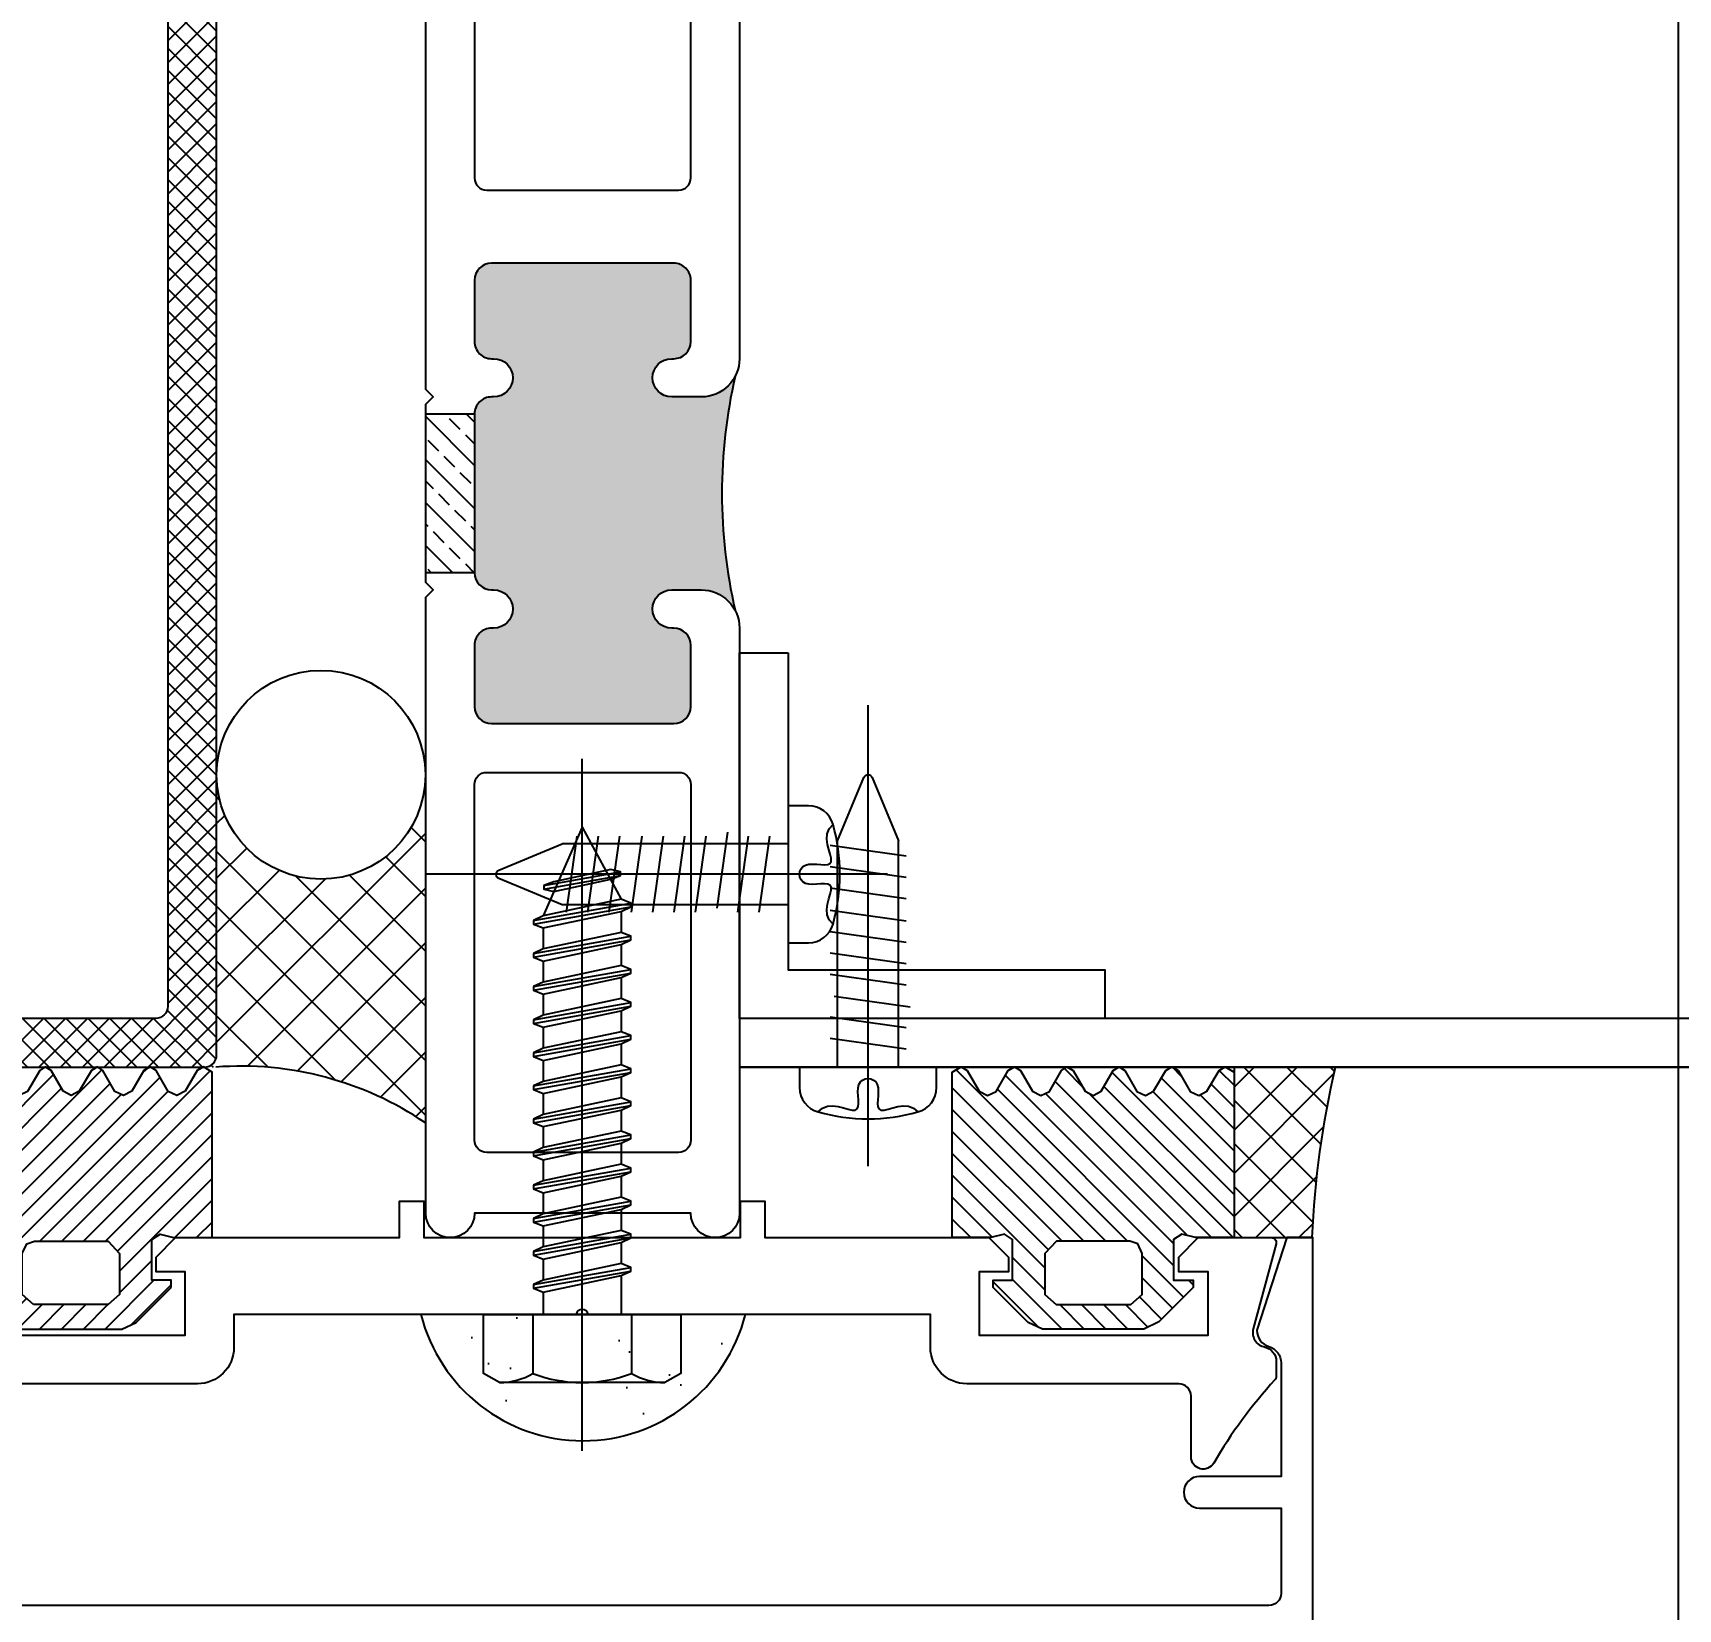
# Model space of a CAD drawing. Header units: millimetres. Extents: x 7297 to 60227, y -7497 to 19324.
# Drawn here: x 48988.5 to 49056, y 4925.3 to 4990 of the extents above; entities that cross this region are included whole.
import ezdxf

# ---------------------------------------------------------------- set-up
doc = ezdxf.new("R2010")
doc.units = ezdxf.units.MM
for name, color, linetype in [('NS_COL_CYAN', 4, 'Continuous'), ('NS_COL_GREEN', 3, 'Continuous'), ('NS_COL_L-GREY', 8, 'Continuous'), ('NS_COL_RED', 1, 'Continuous'), ('NS_COL_WHITE', 7, 'Continuous'), ('NS_DIM', 1, 'Continuous'), ('NS_RIVET_SCREW', 1, 'Continuous')]:
    doc.layers.add(name, color=color, linetype=linetype)
doc.styles.add('Expo M', font='Expo M.ttf')
doc.dimstyles.new('N-SPACE', dxfattribs={"dimscale": 4, "dimtxt": 1.8, "dimasz": 1.5, "dimexe": 1, "dimexo": 1, "dimgap": 1, "dimtad": 1, "dimtoh": 1, "dimdec": 1, "dimzin": 1, "dimdsep": 46, "dimtxsty": 'Expo M', "dimcen": 2, "dimclrd": 1, "dimclre": 1, "dimclrt": 2, "dimadec": 1, "dimazin": 0, "dimtfac": 1, "dimtdec": 1, "dimtix": 1, "dimtmove": 1, "dimatfit": 3, "dimfxl": 1, "dimtolj": 1, "dimtzin": 1, "dimarcsym": 0})

# ---------------------------------------------------------------- blocks, each defined once
blk = doc.blocks.new('Screw_21')
for p, q in [((2.799999999999272, 2.025000000023283), (0.3752776749715849, 2.025000000023283)), ((3.709909501325455, 1.599999999976717), (2.799999999999272, 1.600000000034925)), ((3.872346038580872, 2), (4.577653961416217, -2)), ((4.022346038582327, 2), (4.727653961417673, -2)), ((5.069134710676735, 1.599999999976717), (4.209909501325455, 1.599999999976717)), ((5.231571247932152, 2), (5.936879170767497, -2)), ((5.381571247933607, 2), (6.086879170768952, -2)), ((6.428359920031653, 1.599999999976717), (5.569134710676735, 1.599999999976717)), ((6.59079645728707, 2), (7.296104380122415, -2)), ((6.740796457288525, 2), (7.44610438012387, -2)), ((7.787585129382933, 1.599999999976717), (6.928359920031653, 1.599999999976717)), ((7.950021666638349, 2), (8.655329589473695, -2)), ((8.100021666639805, 2), (8.80532958947515, -2)), ((9.14681033873785, 1.599999999976717), (8.287585129382933, 1.599999999976717)), ((9.309246875993267, 2), (10.01455479882861, -2)), ((9.459246875994722, 2), (10.16455479883007, -2)), ((10.50603554808913, 1.599999999976717), (9.64681033873785, 1.599999999976717)), ((10.66847208534455, 2), (11.37378000817989, -2)), ((10.818472085346, 2), (11.52378000818135, -2)), ((11.86526075744405, 1.599999999976717), (11.00603554808913, 1.599999999976717)), ((12.02769729469946, 2), (12.73300521753481, -2)), ((12.17769729470092, 2), (12.88300521753627, -2)), ((13.22448596679533, 1.599999999976717), (12.36526075744405, 1.599999999976717)), ((13.38692250405074, 2), (14.09223042688609, -2)), ((13.5369225040522, 2), (14.24223042688755, -2)), ((14.58371117615025, 1.599999999976717), (13.72448596679533, 1.599999999976717)), ((14.74614771340566, 2), (15.45145563624101, -2)), ((14.89614771340712, 2), (15.60145563624246, -2)), ((15.94293638550153, 1.599999999976717), (15.08371117615025, 1.599999999976717)), ((16.10537292275694, 2), (16.81068084559229, -2)), ((16.2553729227584, 2), (16.96068084559374, -2)), ((17.30216159485281, 1.599999999976717), (16.44293638550153, 1.599999999976717)), ((17.46459813210822, 2), (18.16990605494357, -2)), ((17.61459813210968, 2), (18.31990605494502, -2)), ((18.66138680420772, 1.599999999976717), (17.80216159485281, 1.599999999976717)), ((18.82382334146314, 2), (19.52913126429848, -2)), ((18.97382334146459, 2), (19.67913126429994, -2)), ((22.79999999999927, 0), (19.16138680420772, 1.599999999976717)), ((20.25880084427263, 1.570387395331636), (20.81260418019156, -1.570387395331636)), ((20.40880084427408, 1.570387395331636), (20.96260418019301, -1.570387395331636)), ((-2.799999999999272, 0), (25.59999999999854, 0)), ((22.79999999999927, 0), (19.84156780155536, -1.599999999976717)), ((2.799999999999272, -2.025000000023283), (0.3752776749715849, -2.025000000023283)), ((4.390090498673089, -1.599999999976717), (2.799999999999272, -1.599999999976717)), ((5.749315708024369, -1.599999999976717), (4.890090498673089, -1.599999999976717)), ((7.108540917379287, -1.599999999976717), (6.249315708024369, -1.599999999976717)), ((8.467766126730567, -1.599999999976717), (7.608540917379287, -1.599999999976717)), ((9.826991336085484, -1.599999999976717), (8.967766126730567, -1.599999999976717)), ((11.18621654543676, -1.599999999976717), (10.32699133608548, -1.599999999976717)), ((12.54544175479168, -1.599999999976717), (11.68621654543676, -1.599999999976717)), ((13.90466696414296, -1.599999999976717), (13.04544175479168, -1.599999999976717)), ((15.26389217349788, -1.599999999976717), (14.40466696414296, -1.599999999976717)), ((16.62311738284916, -1.599999999976717), (15.76389217349788, -1.599999999976717)), ((17.98234259220044, -1.599999999976717), (17.12311738284916, -1.599999999976717)), ((19.34156780155536, -1.599999999976717), (18.48234259220044, -1.599999999976717))]:
    blk.add_line(p, q)
for points in [[(0, -3.400000000023283), (0, 3.400000000023283), (0.3752776749715849, 4.050000000046566), (2.799999999999272, 4.049999999988358), (2.799999999999272, -4.049999999988358), (0.3752776749715849, -4.050000000046566), (0, -3.400000000023283)], [(4.022346038582327, 2), (3.872346038580872, 2), (3.709909501325455, 1.599999999976717), (4.390090498673089, -1.599999999976717), (4.577653961416217, -2), (4.727653961417673, -2), (4.890090498673089, -1.599999999976717), (4.209909501325455, 1.599999999976717), (4.022346038582327, 2)], [(5.381571247933607, 2), (5.231571247932152, 2), (5.069134710676735, 1.599999999976717), (5.749315708024369, -1.599999999976717), (5.936879170767497, -2), (6.086879170768952, -2), (6.249315708024369, -1.599999999976717), (5.569134710676735, 1.599999999976717), (5.381571247933607, 2)], [(6.740796457288525, 2), (6.59079645728707, 2), (6.428359920031653, 1.599999999976717), (7.108540917379287, -1.599999999976717), (7.296104380122415, -2), (7.44610438012387, -2), (7.608540917379287, -1.599999999976717), (6.928359920031653, 1.599999999976717), (6.740796457288525, 2)], [(8.100021666639805, 2), (7.950021666638349, 2), (7.787585129382933, 1.599999999976717), (8.467766126730567, -1.599999999976717), (8.655329589473695, -2), (8.80532958947515, -2), (8.967766126730567, -1.599999999976717), (8.287585129382933, 1.599999999976717), (8.100021666639805, 2)], [(9.459246875994722, 2), (9.309246875993267, 2), (9.14681033873785, 1.599999999976717), (9.826991336085484, -1.599999999976717), (10.01455479882861, -2), (10.16455479883007, -2), (10.32699133608548, -1.599999999976717), (9.64681033873785, 1.599999999976717), (9.459246875994722, 2)], [(10.818472085346, 2), (10.66847208534455, 2), (10.50603554808913, 1.599999999976717), (11.18621654543676, -1.599999999976717), (11.37378000817989, -2), (11.52378000818135, -2), (11.68621654543676, -1.599999999976717), (11.00603554808913, 1.599999999976717), (10.818472085346, 2)], [(12.17769729470092, 2), (12.02769729469946, 2), (11.86526075744405, 1.599999999976717), (12.54544175479168, -1.599999999976717), (12.73300521753481, -2), (12.88300521753627, -2), (13.04544175479168, -1.599999999976717), (12.36526075744405, 1.599999999976717), (12.17769729470092, 2)], [(13.5369225040522, 2), (13.38692250405074, 2), (13.22448596679533, 1.599999999976717), (13.90466696414296, -1.599999999976717), (14.09223042688609, -2), (14.24223042688755, -2), (14.40466696414296, -1.599999999976717), (13.72448596679533, 1.599999999976717), (13.5369225040522, 2)], [(14.89614771340712, 2), (14.74614771340566, 2), (14.58371117615025, 1.599999999976717), (15.26389217349788, -1.599999999976717), (15.45145563624101, -2), (15.60145563624246, -2), (15.76389217349788, -1.599999999976717), (15.08371117615025, 1.599999999976717), (14.89614771340712, 2)], [(16.2553729227584, 2), (16.10537292275694, 2), (15.94293638550153, 1.599999999976717), (16.62311738284916, -1.599999999976717), (16.81068084559229, -2), (16.96068084559374, -2), (17.12311738284916, -1.599999999976717), (16.44293638550153, 1.599999999976717), (16.2553729227584, 2)], [(17.61459813210968, 2), (17.46459813210822, 2), (17.30216159485281, 1.599999999976717), (17.98234259220044, -1.599999999976717), (18.16990605494357, -2), (18.31990605494502, -2), (18.48234259220044, -1.599999999976717), (17.80216159485281, 1.599999999976717), (17.61459813210968, 2)], [(18.97382334146459, 2), (18.82382334146314, 2), (18.66138680420772, 1.599999999976717), (19.34156780155536, -1.599999999976717), (19.52913126429848, -2), (19.67913126429994, -2), (19.84156780155536, -1.599999999976717), (19.16138680420772, 1.599999999976717), (18.97382334146459, 2)], [(20.40880084427408, 1.570387395331636), (20.25880084427263, 1.570387395331636), (20.16563056724408, 1.170387395308353), (20.66317760838865, -1.170387395308353), (20.81260418019156, -1.570387395331636), (20.96260418019301, -1.570387395331636), (21.05577445722156, -1.170387395308353), (20.55822741607699, 1.170387395308353), (20.40880084427408, 1.570387395331636)]]:
    blk.add_lwpolyline(points)
for centre, radius, start, end in [((2.705690970902651, 3.399749999982305), 2.705690982399806, 179.994705993071, 210.537069461554), ((5.651093332111486, 0), 5.651093332109888, 159.0018541538486, 200.9981458461515), ((2.705690970902651, -3.399749999924097), 2.70569098245239, 149.4629305416362, 180.005294006929)]:
    blk.add_arc(centre, radius, start, end)
blk = doc.blocks.new('GASKET-11')
h = blk.add_hatch()
h.set_pattern_fill('ANSI31', color=256, scale=0.2, style=0)
h.set_pattern_definition([(135, (498.1268083920004, -5375.504103975312), (0.4490128060534576, 0.4490128060534577), [])])
h.paths.add_polyline_path([(-5.790005000075325, 10.54402620595647), (-5.429960000095889, 10.76001000049291), (-5.179960000095889, 10.61004000052344), (-4.679960000095889, 9.760070000542328), (-4.340000000083819, 9.580080000509042), (-3.989960000151768, 9.750060000515077), (-3.489960000151768, 10.61004000052344), (-3.239960000151768, 10.76001000049291), (-2.989960000151768, 10.61004000052344), (-2.489960000151768, 9.760070000542328), (-2.150000000139698, 9.580080000509042), (-1.799960000207648, 9.750060000515077), (-1.299960000207648, 10.61004000052344), (-1.079990000231192, 10.76007000054233), (-0.8299900002311915, 10.61010000051465), (-0.3299900002311915, 9.760130000533536), (-0.005000000121071935, 9.58806578675285), (0.3199899999890476, 9.760130000533536), (0.8199899999890476, 10.61010000051465), (1.069989999989048, 10.76007000054233), (1.289959999965504, 10.61004000052344), (1.789959999965504, 9.750060000515077), (2.139999999897555, 9.580080000509042), (2.479959999909624, 9.760070000542328), (2.979959999909624, 10.61004000052344), (3.229959999909624, 10.76001000049291), (3.479959999909624, 10.61004000052344), (3.979959999909624, 9.750060000515077), (4.329999999841675, 9.580080000509042), (4.669959999853745, 9.760070000542328), (5.169959999853745, 10.61004000052344), (5.419959999853745, 10.76001000049291), (5.780004999833182, 10.54402620595647), (5.780004999833182, 3.75), (4.199985000072047, 3.75), (3.639985000016168, 3.90002000000095), (3.300025000004098, 3.669980000006035), (3.300025000004098, 2), (4.100005000131205, 2), (4.100005000131205, 1.700010000029579), (2.690035000210628, 0.2899800000013784), (2.079984999960288, 0), (-2.079984999960288, 0), (-2.670015000039712, 0.2700199999962933), (-4.110005000373349, 1.700000069919042), (-4.110005000373349, 2), (-3.310025000246242, 2), (-3.310025000246242, 3.669980000006035), (-3.649985000258312, 3.90002000000095), (-4.209985000314191, 3.75), (-5.790005000075325, 3.75)])
h.paths.add_polyline_path([(-1.514995000092313, 3.600039999990258), (-1.985025000059977, 3.100039999990258), (-1.985025000059977, 1.419980000006035), (-1.525035000173375, 1), (1.544974999735132, 1), (2.014944999711588, 1.420039999997243), (2.004934999858961, 3.099969999981113), (1.824995000148192, 3.489990000030957), (1.504994999850169, 3.600039999990258)], flags=16)
blk.add_lwpolyline([(-4.110005000373349, 1.700010000029579), (-4.110005000373349, 2), (-3.310025000246242, 2), (-3.310025000246242, 3.669980000006035), (-3.649985000258312, 3.90002000000095), (-4.209985000314191, 3.75), (-5.790005000075325, 3.75), (-5.790005000075325, 10.54402620595647), (-5.429960000095889, 10.76001000049291), (-5.179960000095889, 10.61004000052344), (-4.679960000095889, 9.760070000542328), (-4.340000000083819, 9.580080000509042), (-3.989960000151768, 9.750060000515077), (-3.489960000151768, 10.61004000052344), (-3.239960000151768, 10.76001000049291), (-2.989960000151768, 10.61004000052344), (-2.489960000151768, 9.760070000542328), (-2.150000000139698, 9.580080000509042), (-1.799960000207648, 9.750060000515077), (-1.299960000207648, 10.61004000052344), (-1.079990000231192, 10.76007000054233), (-0.8299900002311915, 10.61010000051465), (-0.3299900002311915, 9.760130000533536), (-0.005000000121071935, 9.58806578675285), (0.3199899999890476, 9.760130000533536), (0.8199899999890476, 10.61010000051465), (1.069989999989048, 10.76007000054233), (1.289959999965504, 10.61004000052344), (1.789959999965504, 9.750060000515077), (2.139999999897555, 9.580080000509042), (2.479959999909624, 9.760070000542328), (2.979959999909624, 10.61004000052344), (3.229959999909624, 10.76001000049291), (3.479959999909624, 10.61004000052344), (3.979959999909624, 9.750060000515077), (4.329999999841675, 9.580080000509042), (4.669959999853745, 9.760070000542328), (5.169959999853745, 10.61004000052344), (5.419959999853745, 10.76001000049291), (5.780004999833182, 10.54402620595647), (5.780004999833182, 3.75), (4.199985000072047, 3.75), (3.639985000016168, 3.90002000000095), (3.300025000004098, 3.669980000006035), (3.300025000004098, 2), (4.100005000131205, 2), (4.100005000131205, 1.700010000029579), (2.690035000210628, 0.2899800000013784), (2.079984999960288, 0), (-2.079984999960288, 0), (-2.670015000039712, 0.2700199999962933), (-4.110014999983832, 1.700010000029579)])
blk.add_lwpolyline([(1.544974999735132, 1), (2.014944999711588, 1.420039999997243), (2.004934999858961, 3.099969999981113), (1.824995000148192, 3.489990000030957), (1.824995000148192, 3.489990000030957), (1.504994999850169, 3.600039999990258), (-1.514995000092313, 3.600039999990258), (-1.985025000059977, 3.100039999990258), (-1.985025000059977, 1.419980000006035), (-1.525035000173375, 1)], close=True)
blk = doc.blocks.new('*D457')
at = {"layer": 'NS_DIM', "color": 1, "lineweight": -2, "transparency": 16777216}
for p, q in [((48977.0314560907, 4940.55608224351), (48882.53488465086, 4940.55608224351)), ((48886.53488465086, 4934.55608224351), (48886.53488465086, 4773.556082229193)), ((49003.77657161422, 4767.556082229193), (48882.53488465086, 4767.556082229193))]:
    blk.add_line(p, q, dxfattribs=at)
at = {"layer": 'NS_DIM', "color": 1, "transparency": 16777216}
for points in [[(48885.53488465086, 4934.55608224351), (48887.53488465086, 4934.55608224351), (48886.53488465086, 4940.55608224351)], [(48885.53488465086, 4773.556082229193), (48887.53488465086, 4773.556082229193), (48886.53488465086, 4767.556082229193)]]:
    blk.add_solid(points, dxfattribs=at)
at = {"layer": 'NS_DIM', "color": 2, "transparency": 16777216, "insert": (48878.75488465085, 4854.056082236337), "char_height": 7.2, "attachment_point": 5, "rotation": 90, "style": 'Expo M'}
blk.add_mtext('\\A1;173.0', dxfattribs=at)
blk = doc.blocks.new('*D456')
at = {"layer": 'NS_DIM', "color": 1, "lineweight": -2, "transparency": 16777216}
for p, q in [((48902.03145609069, 4947.556087385737), (48873.5348846511, 4947.556087385737)), ((48877.5348846511, 4773.556082229193), (48877.5348846511, 4941.556087385737)), ((49003.77657161449, 4767.556082229193), (48873.5348846511, 4767.556082229193))]:
    blk.add_line(p, q, dxfattribs=at)
at = {"layer": 'NS_DIM', "color": 1, "transparency": 16777216}
for points in [[(48876.5348846511, 4941.556087385737), (48878.5348846511, 4941.556087385737), (48877.5348846511, 4947.556087385737)], [(48876.5348846511, 4773.556082229193), (48878.5348846511, 4773.556082229193), (48877.5348846511, 4767.556082229193)]]:
    blk.add_solid(points, dxfattribs=at)
at = {"layer": 'NS_DIM', "color": 2, "transparency": 16777216, "insert": (48869.74588465109, 4857.55608480745), "char_height": 7.2, "attachment_point": 5, "rotation": 90, "style": 'Expo M'}
blk.add_mtext('\\A1;180.0', dxfattribs=at)
blk = doc.blocks.new('*D455')
at = {"layer": 'NS_DIM', "color": 1, "lineweight": -2, "transparency": 16777216}
for p, q in [((49022.0314560907, 5147.556082706532), (48864.5348846511, 5147.556082706532)), ((48868.5348846511, 5141.556082706532), (48868.5348846511, 4773.556082229193)), ((49003.77657161422, 4767.556082229193), (48864.5348846511, 4767.556082229193))]:
    blk.add_line(p, q, dxfattribs=at)
at = {"layer": 'NS_DIM', "color": 1, "transparency": 16777216}
for points in [[(48867.5348846511, 5141.556082706532), (48869.5348846511, 5141.556082706532), (48868.5348846511, 5147.556082706532)], [(48867.5348846511, 4773.556082229193), (48869.5348846511, 4773.556082229193), (48868.5348846511, 4767.556082229193)]]:
    blk.add_solid(points, dxfattribs=at)
at = {"layer": 'NS_DIM', "color": 2, "transparency": 16777216, "insert": (48860.7458846511, 4957.556082467848), "char_height": 7.2, "attachment_point": 5, "rotation": 90, "style": 'Expo M'}
blk.add_mtext('\\A1;380.0', dxfattribs=at)
blk = doc.blocks.new('*D448')
at = {"layer": 'NS_DIM', "color": 1, "lineweight": -2, "transparency": 16777216}
for p, q in [((48906.03145609068, 4943.556087385737), (48906.03145609068, 4713.030041916793)), ((49056.03145609068, 4756.761357346032), (49056.03145609068, 4713.030041916793)), ((49050.03145609068, 4717.030041916793), (48912.03145609068, 4717.030041916793))]:
    blk.add_line(p, q, dxfattribs=at)
at = {"layer": 'NS_DIM', "color": 1, "transparency": 16777216}
for points in [[(48912.03145609068, 4718.030041916793), (48912.03145609068, 4716.030041916793), (48906.03145609068, 4717.030041916793)], [(49050.03145609068, 4718.030041916793), (49050.03145609068, 4716.030041916793), (49056.03145609068, 4717.030041916793)]]:
    blk.add_solid(points, dxfattribs=at)
at = {"layer": 'NS_DIM', "color": 2, "transparency": 16777216, "insert": (48981.03145609068, 4724.810041916793), "char_height": 7.2, "attachment_point": 5, "style": 'Expo M'}
blk.add_mtext('\\A1;MOUDLE DIM.', dxfattribs=at)
blk = doc.blocks.new('regerg')
for p, q in [((2563337.267125225, 383080.6053818041, -58.73470627967595), (2563337.967125225, 383075.6053818041, -58.73470627967595)), ((2563338.667125225, 383080.6053818041, -58.73470627967595), (2563339.367125225, 383075.6053818041, -58.73470627967595)), ((2563340.067125225, 383080.6053818041, -58.73470627967595), (2563340.767125225, 383075.6053818041, -58.73470627967595)), ((2563341.535864961, 383080.6053818041, -58.73470627967595), (2563342.235864962, 383075.6053818041, -58.73470627967595)), ((2563342.935864962, 383080.6053818041, -58.73470627967595), (2563343.635864961, 383075.6053818041, -58.73470627967595)), ((2563344.335864962, 383080.6053818041, -58.73470627967595), (2563345.035864961, 383075.6053818041, -58.73470627967595)), ((2563345.735864962, 383080.6053818041, -58.73470627967595), (2563346.435864962, 383075.6053818041, -58.73470627967595)), ((2563347.1738208, 383080.3342686719, -58.73470627967595), (2563347.8738208, 383075.3342686719, -58.73470627967595)), ((2563348.535864961, 383080.6053818041, -58.73470627967595), (2563349.235864962, 383075.6053818041, -58.73470627967595)), ((2563349.935864962, 383080.6053818041, -58.73470627967595), (2563350.635864961, 383075.6053818041, -58.73470627967595)), ((2563358.348681729, 383078.1053818041, -58.73470627967595), (2563328.068669223, 383078.1053818041, -58.73470627967595)), ((2563351.835904116, 383076.1053818032, -58.73470627967595), (2563336.980393417, 383076.1053817972, -58.73470627967595))]:
    blk.add_line(p, q)
at = {"elevation": -58.73470627967595}
blk.add_lwpolyline([(2563353.171046973, 383073.6053818041), (2563351.835904116, 383073.6053818041), (2563351.835904116, 383082.6053818041), (2563353.171046973, 383082.6053818041, -0.3364790829044911), (2563354.781335395, 383081.3823369604, -0.1387168271499368), (2563354.781335166, 383074.8284264455, -0.3364790504848086)], format="xyb", close=True, dxfattribs=at)
blk.add_lwpolyline([(2563354.781335395, 383081.3823369605), (2563354.524624999, 383081.0933514387), (2563354.400302446, 383080.7666727967), (2563354.376625373, 383080.4190005111), (2563354.421851421, 383080.0670340584), (2563354.504238226, 383079.7274729154), (2563354.592043426, 383079.4170165587), (2563354.65352466, 383079.152364465), (2563354.656939566, 383078.9502161109), (2563354.578736966, 383078.8216542), (2563354.428130415, 383078.7552943436), (2563354.222524653, 383078.7341353801), (2563353.97932442, 383078.7411761478), (2563353.715934454, 383078.759415485), (2563353.449759496, 383078.7718522298), (2563353.198204285, 383078.7614852207), (2563352.978673559, 383078.7113132959), (2563352.80567127, 383078.6095357407), (2563352.682098206, 383078.4651536274), (2563352.607954368, 383078.2923684754), (2563352.583239755, 383078.1053818041), (2563352.607954368, 383077.9183951327), (2563352.682098206, 383077.7456099807), (2563352.80567127, 383077.6012278674), (2563352.978673559, 383077.4994503122), (2563353.198204285, 383077.4492783874), (2563353.449759496, 383077.4389113783), (2563353.715934454, 383077.4513481231), (2563353.97932442, 383077.4695874603), (2563354.222524653, 383077.476628228), (2563354.428130415, 383077.4554692645), (2563354.578736966, 383077.3891094081), (2563354.656939566, 383077.2605474973), (2563354.65352466, 383077.0583991427), (2563354.592043422, 383076.7937470463), (2563354.504238213, 383076.4832906821), (2563354.421851392, 383076.1437295245), (2563354.376625318, 383075.7917630477), (2563354.400302349, 383075.4440907261), (2563354.524624845, 383075.117412034), (2563354.781335166, 383074.8284264455)])
blk.add_lwpolyline([(2563351.835904116, 383080.1053818049), (2563336.980393511, 383080.1053817989), (2563332.821099088, 383078.3825456629, 0.668178637919713), (2563332.821099085, 383077.8282179434), (2563336.980393446, 383076.1053817855)], format="xyb", dxfattribs=at)

msp = doc.modelspace()

# ---------------------------------------------------------------- hatches: boundary and pattern name
at = {"layer": 'NS_COL_L-GREY'}
h = msp.add_hatch(dxfattribs=at)
h.set_pattern_fill('ANSI37', color=256, scale=0.2, angle=-1.056043546579683e-15)
h.set_pattern_definition([(45.00000000000001, (13688.44211355902, 19845.11944154841), (-0.4490128060534576, 0.4490128060534577), []), (135, (13688.44211355902, 19845.11944154841), (-0.4490128060534577, -0.4490128060534576), [])])
edge = h.paths.add_edge_path(flags=16)
edge.add_arc((48993.51954531692, 4995.056082706734), 0.5, 1.1368683772161603e-13, 89.99999999916628, ccw=False)
edge.add_line((48994.01954531692, 4995.056082706732), (48994.01954531688, 4950.056087483205))
edge.add_arc((48993.51954531688, 4950.056087483202), 0.5, -89.99999999999989, 1.1368683772161603e-13, ccw=False)
edge.add_line((48993.51954531688, 4949.556087483204), (48983.53145609064, 4949.556087483204))
edge.add_arc((48983.53145609064, 4950.056087483202), 0.5, 180.0000000006253, 270, ccw=False)
edge.add_line((48983.03145609064, 4950.0560874832), (48983.03145609023, 4992.056082706526))
edge.add_arc((48983.53145609023, 4992.056082706528), 0.5, 90.00000000000011, 180.0000000006253, ccw=False)
edge.add_line((48983.53145609023, 4992.55608270653), (48987.53145608984, 4992.55608270653))
edge.add_arc((48987.53145608984, 4993.056082706528), 0.5, 270.0000000000001, 359.9999999910371)
edge.add_line((48988.03145608984, 4993.056082706452), (48988.03145609023, 4995.556082706761))
edge.add_line((48988.03145609023, 4995.556082706761), (48993.51954531693, 4995.556082706728))
edge = h.paths.add_edge_path()
edge.add_line((48986.03145608984, 4997.056082706452), (48986.03145609023, 4994.556082706528))
edge.add_line((48986.03145609023, 4994.556082706528), (48981.53145609068, 4994.556082706528))
edge.add_arc((48981.53145609068, 4994.056082706528), 0.5, 90, 179.9999999993746)
edge.add_line((48981.03145609068, 4994.056082706537), (48981.03145609019, 4948.056087483211))
edge.add_arc((48981.53145609019, 4948.056087483205), 0.5, 179.9999999995831, 270.0000000000001)
edge.add_line((48981.53145609019, 4947.556087483202), (48995.51954531688, 4947.556087483202))
edge.add_arc((48995.51954531688, 4948.056087483202), 0.5, 270.0000000000001, 360.0000000000001)
edge.add_line((48996.01954531688, 4948.056087483202), (48996.01954531692, 4995.056082706688))
edge.add_arc((48996.51954531692, 4995.05608270669), 0.5, 89.99999999916628, 180, ccw=False)
edge.add_line((48996.51954531693, 4995.55608270669), (49004.01954531828, 4995.55608270653))
edge.add_line((49004.01954531828, 4995.556082706528), (49004.01954531828, 4997.556082706528))
edge.add_line((49004.01954531828, 4997.556082706528), (48986.53145608984, 4997.556082706528))
edge.add_arc((48986.53145608984, 4997.05608270653), 0.500000000001819, 90, 180.0000000087545)
h = msp.add_hatch(dxfattribs=at)
h.set_pattern_fill('CROSS', color=256, scale=0.3, angle=90, style=0)
h.set_pattern_definition([(90, (13688.44211355902, 19845.11944154841), (-1.904999999999999, 1.905), [0.9524999999999999, -2.8575]), (180, (13688.91836355902, 19845.59569154841), (-1.905, -1.904999999999999), [0.9524999999999999, -2.8575])])
edge = h.paths.add_edge_path()
edge.add_arc((49000.30550071633, 4959.556084896897), 4.285955399449449, -1.056043546579683e-15, 360.0000000000001)
h = msp.add_hatch(dxfattribs=at)
h.set_pattern_fill('ANSI37', color=256, scale=0.5, angle=-1.056043546579683e-15, style=0)
h.set_pattern_definition([(45.00000000000001, (13688.44211355902, 19845.11944154841), (-1.122532015133644, 1.122532015133644), []), (135, (13688.44211355902, 19845.11944154841), (-1.122532015133644, -1.122532015133644), [])])
h.paths.add_polyline_path([(49004.59145611578, 4959.556084896897, -1), (48996.01954531689, 4959.556084896904), (48996.01954531688, 4948.056087483202, -0.4142135623862499), (48995.51954531686, 4947.556087483202), (48995.99212325963, 4947.556087483182, -0.1699311023781375), (49004.59145611578, 4945.268125695792)])
h = msp.add_hatch(dxfattribs=at)
h.set_pattern_fill('ANSI37', color=256, scale=10, angle=180, style=0)
h.set_pattern_definition([(224.9999999999999, (-394003.7613804937, 477984.9893255261), (0.8838834764831838, -0.883883476483185), []), (314.9999999999998, (-394003.7613804937, 477984.9893255261), (0.883883476483185, 0.8838834764831838), [])])
edge = h.paths.add_edge_path()
edge.add_line((49041.95910156496, 4947.556082645741), (49037.79678547262, 4947.556082645858))
edge.add_line((49037.79678547262, 4947.556082645858), (49037.79678547267, 4940.556082645741))
edge.add_line((49037.79678547267, 4940.556082645741), (49041.01179547272, 4940.556082645741))
edge.add_arc((49079.3358986938, 4938.933802353597), 38.35842386030421, 167.0099451924332, 177.5760853464604, ccw=False)
h = msp.add_hatch(dxfattribs=at)
h.set_pattern_fill('AR-SAND', color=256, scale=0.1, angle=89.99999999999999, style=0)
h.set_pattern_definition([(52.49999999999993, (67024.47419333307, 36682.11815505832), (4.894132373293425, -0.1600031295984055), [0, -3.860799999999995, 0, -4.317999999999989, 0, -4.127499999999989]), (82.49999999999997, (67024.47419333307, 36682.11815505832), (7.168251005683545, 4.495232831380025), [0, -2.0828, 0, -3.4798, 0, -1.3335]), (122.5, (67024.47419333307, 36678.9939550583), (0.01437184678545851, 7.90992370241458), [0, -1.27, 0, -4.571999999999998, 0, -5.968999999999999]), (132.4999999999999, (67024.47419333307, 36678.9939550583), (2.229293232572163, 7.635564524722972), [0, -0.6349999999999986, 0, -2.997199999999994, 0, -3.428999999999994])])
edge = h.paths.add_edge_path()
edge.add_arc((49011.07077745263, 4939.096793577334), 6.876298579306507, 194.2335616070696, 345.7664383929304)
edge.add_line((49017.73598392637, 4937.40608224351), (49004.40557097891, 4937.40608224351))
at = {"layer": 'NS_COL_WHITE'}
h = msp.add_hatch(color=256, dxfattribs=at)
h.dxf.hatch_style = 1
h.paths.add_polyline_path([(49006.61111677264, 4974.366082706528, -0.4142135623731359), (49007.31111677265, 4975.066082706532), (49007.39611677264, 4975.066082706532, 1), (49007.39611677264, 4976.636082706534), (49007.31111677265, 4976.636082706532, -0.4142135623729896), (49006.61111677264, 4977.336082706531), (49006.61111677264, 4979.856082706533, -0.4142135623732006), (49007.31111677265, 4980.55608270653), (49014.79111677264, 4980.556082706532, -0.4142135623729896), (49015.49111677265, 4979.856082706535), (49015.49111677265, 4977.336082706531, -0.4142135623732006), (49014.79111677264, 4976.636082706534), (49014.70611677264, 4976.636082706534, 1), (49014.70611677264, 4975.066082706532), (49015.92111677265, 4975.066082706532, 0.2786439326660943), (49017.31093873997, 4975.90581227776, 0.1127014118163443), (49017.31093873997, 4966.306353135292, 0.2786439326673933), (49015.92111677265, 4967.146082706528), (49014.70611677264, 4967.146082706528, 1), (49014.70611677264, 4965.576082706529), (49014.79111677265, 4965.576082706529, -0.4142135623729896), (49015.49111677265, 4964.876082706532), (49015.49111677265, 4962.356082706533, -0.4142135623732006), (49014.79111677264, 4961.656082706529), (49007.31111677265, 4961.656082706529, -0.4142135623730951), (49006.61111677264, 4962.356082706533), (49006.61111677264, 4964.876082706532, -0.414213562385631), (49007.31111677267, 4965.576082706536), (49007.39611677261, 4965.576082706529, 1), (49007.39611677263, 4967.146082706527), (49007.31111677265, 4967.146082706527, -0.4142135623730542), (49006.61111677264, 4967.846082706533)])

# ---------------------------------------------------------------- linework, layer by layer
at = {"layer": 'NS_COL_CYAN'}
for points in [[(48986.03145608984, 4997.056082706452), (48986.03145609023, 4994.556082706528), (48981.53145609068, 4994.556082706528, 0.4142135623698984), (48981.03145609068, 4994.056082706537), (48981.03145609019, 4948.056087483209, 0.4142135623752261), (48981.53145609019, 4947.556087483202), (48995.51954531688, 4947.556087483202, 0.414213562373095), (48996.01954531688, 4948.056087483202), (48996.01954531692, 4995.056082706688, -0.4142135623768688), (48996.51954531693, 4995.55608270669), (49004.01954531828, 4995.556082706528), (49004.01954531828, 4997.556082706528), (48986.53145608984, 4997.55608270653, 0.4142135624189132)], [(48993.51954531693, 4995.556082706732, -0.4142135623693656), (48994.01954531692, 4995.056082706732), (48994.01954531688, 4950.056087483202, -0.414213562373095), (48993.51954531688, 4949.556087483204), (48983.53145609064, 4949.556087483204, -0.4142135623698477), (48983.03145609064, 4950.0560874832), (48983.03145609023, 4992.056082706525, -0.4142135623763302), (48983.53145609023, 4992.55608270653), (48987.53145608984, 4992.55608270653, 0.4142135623272769), (48988.03145608984, 4993.056082706452), (48988.03145609023, 4995.556082706761)]]:
    msp.add_lwpolyline(points, format="xyb", close=True, dxfattribs=at)
at = {"layer": 'NS_COL_GREEN', "ltscale": 0.5}
msp.add_lwpolyline([(49041.03145609045, 4923.55608222209), (49041.03145608975, 4940.556082244094), (49039.96615093545, 4940.556082244092), (49038.73145608994, 4936.756082244162, 0.331679266480951), (49039.23145608979, 4936.085261850795, -0.3316792665747961), (49039.73145608982, 4935.414441457663), (49039.73145608982, 4930.756082244047), (49036.38145608972, 4930.756082244047, 0.9999999999999999), (49036.38145608972, 4929.456082244117), (49039.73145608982, 4929.456082244234), (49039.73145608982, 4925.956082243419, -0.414213562373095), (49039.23145608982, 4925.456082243417), (48982.83145608992, 4925.4560822433, -0.414213562373095), (48982.33145608992, 4925.956082243302), (48982.33145608992, 4929.456082244234), (48985.68148069395, 4929.456082244234, 1.000018926379061), (48985.68145608989, 4930.756082244047), (48982.33145608992, 4930.756082244047), (48982.33145608989, 4935.414441457663, -0.3316792665747961), (48982.83145608996, 4936.085261850797, 0.3316792665455621), (48983.3314560898, 4936.756082244162), (48982.09676124417, 4940.556082244092), (48981.03145609068, 4940.55608224351), (48981.03145609045, 4923.556082236294)], format="xyb", dxfattribs=at)
at = {"layer": 'NS_COL_L-GREY'}
for p, q in [((49056.03145609068, 5170.661121927614), (49056.03145609068, 4760.761357346032)), ((49094.57179540872, 4947.556082645347), (49017.49111677265, 4947.556082645348))]:
    msp.add_line(p, q, dxfattribs=at)
for points in [[(49006.61111677264, 4999.756081983779), (49006.61111677264, 4984.056082706532, 0.4142135623731101), (49007.11111677264, 4983.556082706532), (49014.99111677265, 4983.55608270653, 0.4142135623730792), (49015.49111677265, 4984.056082706532), (49015.49111677265, 4999.756081983779, -0.414213562373095)], [(49006.61111677264, 4967.846082706533, 0.414213562373095), (49007.31111677265, 4967.146082706527), (49007.39611677264, 4967.146082706527, -0.9999999999999999), (49007.39611677264, 4965.576082706529), (49007.31111677265, 4965.576082706536, 0.414213562373095), (49006.61111677264, 4964.876082706532), (49006.61111677264, 4962.356082706533, 0.414213562373095), (49007.31111677265, 4961.656082706529), (49014.79111677264, 4961.656082706529, 0.414213562373095), (49015.49111677265, 4962.356082706533), (49015.49111677265, 4964.876082706532, 0.4142135623730949), (49014.79111677265, 4965.576082706529), (49014.70611677264, 4965.576082706529, -0.9999999999999999), (49014.70611677264, 4967.146082706528), (49015.92111677265, 4967.146082706528, -0.414213562373095), (49017.49111677265, 4965.576082706529), (49017.49111677265, 4941.556082340724, -0.9999999999999999), (49015.49111677265, 4941.556082340724), (49006.61111677264, 4941.556082340724, -0.9999999999999999), (49004.61111677264, 4941.556082340724), (49004.61111677264, 4966.846082706531), (49004.91111677264, 4967.146082706527), (49004.61111677264, 4967.446082706531), (49004.61111677264, 4974.766082706531), (49004.91111677264, 4975.066082706532), (49004.61111677264, 4975.366082706528), (49004.61111677264, 4997.05608270653, 0.414213562373095)], [(49017.49111677265, 4997.056082706532), (49017.49111677265, 4976.636082706534, -0.414213562373095), (49015.92111677265, 4975.066082706532), (49014.70611677264, 4975.066082706532, -0.9999999999999999), (49014.70611677264, 4976.636082706534), (49014.79111677264, 4976.636082706534, 0.414213562373095), (49015.49111677265, 4977.336082706531), (49015.49111677265, 4979.856082706535, 0.4142135623730949), (49014.79111677264, 4980.556082706532), (49007.31111677265, 4980.55608270653, 0.4142135623730948), (49006.61111677264, 4979.856082706533), (49006.61111677264, 4977.336082706531, 0.4142135623730953), (49007.31111677265, 4976.636082706532), (49007.39611677264, 4976.636082706534, -0.9999999999999999), (49007.39611677264, 4975.066082706532), (49007.31111677265, 4975.066082706532, 0.414213562373095), (49006.61111677264, 4974.366082706528)], [(48985.33145609069, 4936.55608224351), (48994.73145609069, 4936.55608224351), (48994.73145609069, 4939.156082243509), (48993.53145609068, 4939.15608224351), (48993.53145609068, 4939.756082243514), (48994.33145609069, 4940.55608224351), (49003.53145609068, 4940.55608224351), (49003.53145609068, 4942.056082243512), (49004.53145609068, 4942.05608224351), (49004.53145609069, 4940.55608224351), (49011.03145609068, 4940.55608224351), (49017.53145609068, 4940.556082243512), (49017.53145609068, 4942.056082243512), (49018.53145609068, 4942.05608224351), (49018.53145609068, 4940.556082243512), (49027.73145609069, 4940.556082243512), (49028.53145609068, 4939.756082243514), (49028.53145609068, 4939.15608224351), (49027.33145609069, 4939.15608224351), (49027.33145609069, 4936.55608224351), (49036.73145609069, 4936.55608224351), (49036.73145609069, 4939.15608224351), (49035.53145609068, 4939.15608224351), (49035.53145609068, 4939.756082243514), (49036.33145609069, 4940.556082243512), (49039.33145609069, 4940.556082243512, -0.4931454260312921), (49039.52464125595, 4940.304318434489), (49038.58870952725, 4936.811373670575, 0.4328344945177731), (49039.04986055686, 4936.067881272425, -0.3571586300907557), (49039.53145609068, 4935.479680301335), (49039.53145609068, 4934.856082243515, -0.1873760574423794), (49039.47902663529, 4934.721089894231, 0.05319090134356916), (49036.96327621278, 4931.304027919675, -0.7654417021288131), (49036.03145609068, 4931.55608224351), (49036.03145609068, 4934.05608224351, 0.414213562373095), (49035.53145609068, 4934.556082243512), (49026.83145609069, 4934.556082243512, -0.4142135623730951), (49025.33145609069, 4936.056082243512), (49025.33145609069, 4937.40608224351), (49011.28145609068, 4937.40608224351, 0.3507810593581758), (49011.03145609068, 4937.606082243515, 0.3507810593581758), (49010.78145609068, 4937.406082243509), (48996.73145609069, 4937.406082243509), (48996.73145609069, 4936.05608224351, -0.4142135623730951), (48995.23145609069, 4934.556082243512), (48986.53145609068, 4934.556082243512, 0.414213562373095)]]:
    msp.add_lwpolyline(points, format="xyb", dxfattribs=at)
for points in [[(49019.49111677265, 4964.556082645348), (49019.49111677265, 4951.556082645348), (49032.49111677265, 4951.556082645347), (49032.49111677265, 4949.556082645348), (49017.49111677265, 4949.556082645348), (49017.49111677265, 4964.556082645348)], [(49017.49111677265, 4947.556082645348), (49094.57179540872, 4947.556082645347), (49094.57179540872, 4949.556082645348), (49017.49111677265, 4949.556082645348)]]:
    msp.add_lwpolyline(points, close=True, dxfattribs=at)
for points in [[(49007.11111677264, 4944.056082340724, -0.414213562373095), (49006.61111677264, 4944.556082340726), (49006.61111677264, 4959.156082706529, -0.414213562373095), (49007.11111677264, 4959.65608270653), (49014.99111677265, 4959.656082706529, -0.414213562373095), (49015.49111677265, 4959.156082706529), (49015.49111677265, 4944.556082340726, -0.414213562373095), (49014.99111677265, 4944.056082340724)], [(49041.95910156496, 4947.556082645741), (49037.79678547262, 4947.556082645858), (49037.79678547267, 4940.556082645741), (49041.01179547272, 4940.556082645741, -0.04613617632255565)], [(49004.4055709789, 4937.40608224351, 0.7780084931851918), (49017.73598392637, 4937.40608224351)]]:
    msp.add_lwpolyline(points, format="xyb", close=True, dxfattribs=at)
msp.add_circle((49000.30550071633, 4959.556084896897), 4.285955399449449, dxfattribs=at)
msp.add_arc((48997.02297478902, 4934.126225105853), 13.46936740718066, 55.81247735730128, 94.38931179334386, dxfattribs=at)
at = {"layer": 'NS_COL_RED'}
for p, q in [((49004.61111677264, 4970.346077941013), (49004.61111677264, 4974.366082706586)), ((49004.61111677264, 4974.366082706586), (49006.61111677264, 4974.366082706528)), ((49004.61111677263, 4974.256053565), (49006.61111677266, 4972.256053564971)), ((49005.57219877405, 4974.178855041587), (49006.01414051229, 4973.736913303347)), ((49006.26885458411, 4974.366082706504), (49006.61111677266, 4974.023820517949)), ((49006.61111677264, 4974.366082706528), (49006.61111677264, 4967.846082706533)), ((49006.23511138141, 4973.515942434226), (49006.61111677263, 4973.139937043007)), ((49004.68831529754, 4973.294971565111), (49005.13025703579, 4972.85302982687)), ((49004.61111677263, 4972.488286612018), (49006.61111677263, 4970.488286611991)), ((49005.35122790491, 4972.632058957749), (49005.79316964315, 4972.190117219509)), ((49004.61111677258, 4971.60440313707), (49004.90928616665, 4971.306233742997)), ((49006.01414051227, 4971.969146350387), (49006.45608225051, 4971.527204612145)), ((49004.61111677266, 4970.720519659039), (49006.61111677266, 4968.720519659039)), ((49005.13025703577, 4971.085262873878), (49005.57219877401, 4970.643321135635)), ((49004.61111677264, 4970.046077942129), (49004.61111677264, 4970.346077941013)), ((49004.61111677264, 4967.846082706584), (49004.61111677264, 4970.046077942129)), ((49005.79316964313, 4970.422350266516), (49006.23511138137, 4969.980408528275)), ((49004.6111167726, 4969.836636184092), (49004.68831529751, 4969.759437659181)), ((49004.90928616664, 4969.538466790059), (49005.35122790488, 4969.096525051819)), ((49006.45608225049, 4969.759437659152), (49006.61111677263, 4969.604403137016)), ((49004.61111677263, 4968.952752706086), (49005.71778677226, 4967.846082706486)), ((49005.572198774, 4968.875554182699), (49006.01414051224, 4968.433612444455)), ((49004.68831529754, 4967.991670706199), (49004.83390329724, 4967.846082706502)), ((49006.23511138136, 4968.212641575336), (49006.60167025022, 4967.846082706476)), ((49006.61111677264, 4967.846082706533), (49004.61111677264, 4967.846082706584))]:
    msp.add_line(p, q, dxfattribs=at)
at = {"layer": 'NS_COL_WHITE'}
msp.add_line((49006.61111677264, 4974.366082706528), (49006.61111677264, 4967.846082706533), dxfattribs=at)
msp.add_arc((49038.33447877493, 4971.106082706535), 21.56447633397312, 167.139635412319, 192.860364587681, dxfattribs=at)

# ---------------------------------------------------------------- block references
at = {"layer": 'NS_COL_WHITE', "xscale": -1}
msp.add_blockref('GASKET-11', (48990.0461317069, 4936.805558933777), dxfattribs=at)
at = {"layer": 'NS_COL_WHITE'}
msp.add_blockref('GASKET-11', (49032.01678047284, 4936.805558933777), dxfattribs=at)
at = {"layer": 'NS_RIVET_SCREW', "xscale": -0.625, "yscale": 0.625, "zscale": 0.625}
for p, rotation in [((288446.5865855443, 1607042.453522718, 36.70919142479747), 89.99999999999993), ((-1553075.4063233, 244379.2891454954, 36.70919142479747), 180)]:
    msp.add_blockref('regerg', p, dxfattribs=dict(at, rotation=rotation))
at = {"layer": 'NS_RIVET_SCREW', "rotation": 90.00000000000001}
msp.add_blockref('Screw_21', (49011.03145609068, 4934.606082243522), dxfattribs=at)

# ---------------------------------------------------------------- dimensions: what is measured, and where the dimension line sits
at = {"layer": 'NS_DIM'}
for base, p1, p2, angle, picture, middle in [((48868.5348846511, 4767.556082229193), (49026.03145609068, 5147.55608270653), (49007.7765716142, 4767.556082229191), 90, '*D455', (48860.7458846511, 4957.556082467848)), ((48877.5348846511, 4947.556087385737), (49007.77657161447, 4767.556082229191), (48906.03145609068, 4947.556087385735), 270, '*D456', (48869.74588465109, 4857.55608480745)), ((48886.53488465086, 4767.556082229193), (48981.03145609068, 4940.556082243508), (49007.7765716142, 4767.556082229191), 270, '*D457', (48878.75488465085, 4854.056082236337))]:
    dim = msp.add_linear_dim(base=base, p1=p1, p2=p2, angle=angle, dimstyle='N-SPACE', dxfattribs=at)
    dim.commit()
    dim.dimension.update_dxf_attribs({"geometry": picture, "text_midpoint": middle})
dim = msp.add_linear_dim(base=(48906.03145609068, 4717.030041916793), p1=(49056.03145609068, 4760.761357346032), p2=(48906.03145609068, 4947.556087385737), text='MOUDLE DIM.', dimstyle='N-SPACE', dxfattribs=at)
dim.commit()
dim.dimension.update_dxf_attribs({"geometry": '*D448', "text_midpoint": (48981.03145609068, 4724.810041916793)})

doc.saveas('drawing.dxf')
